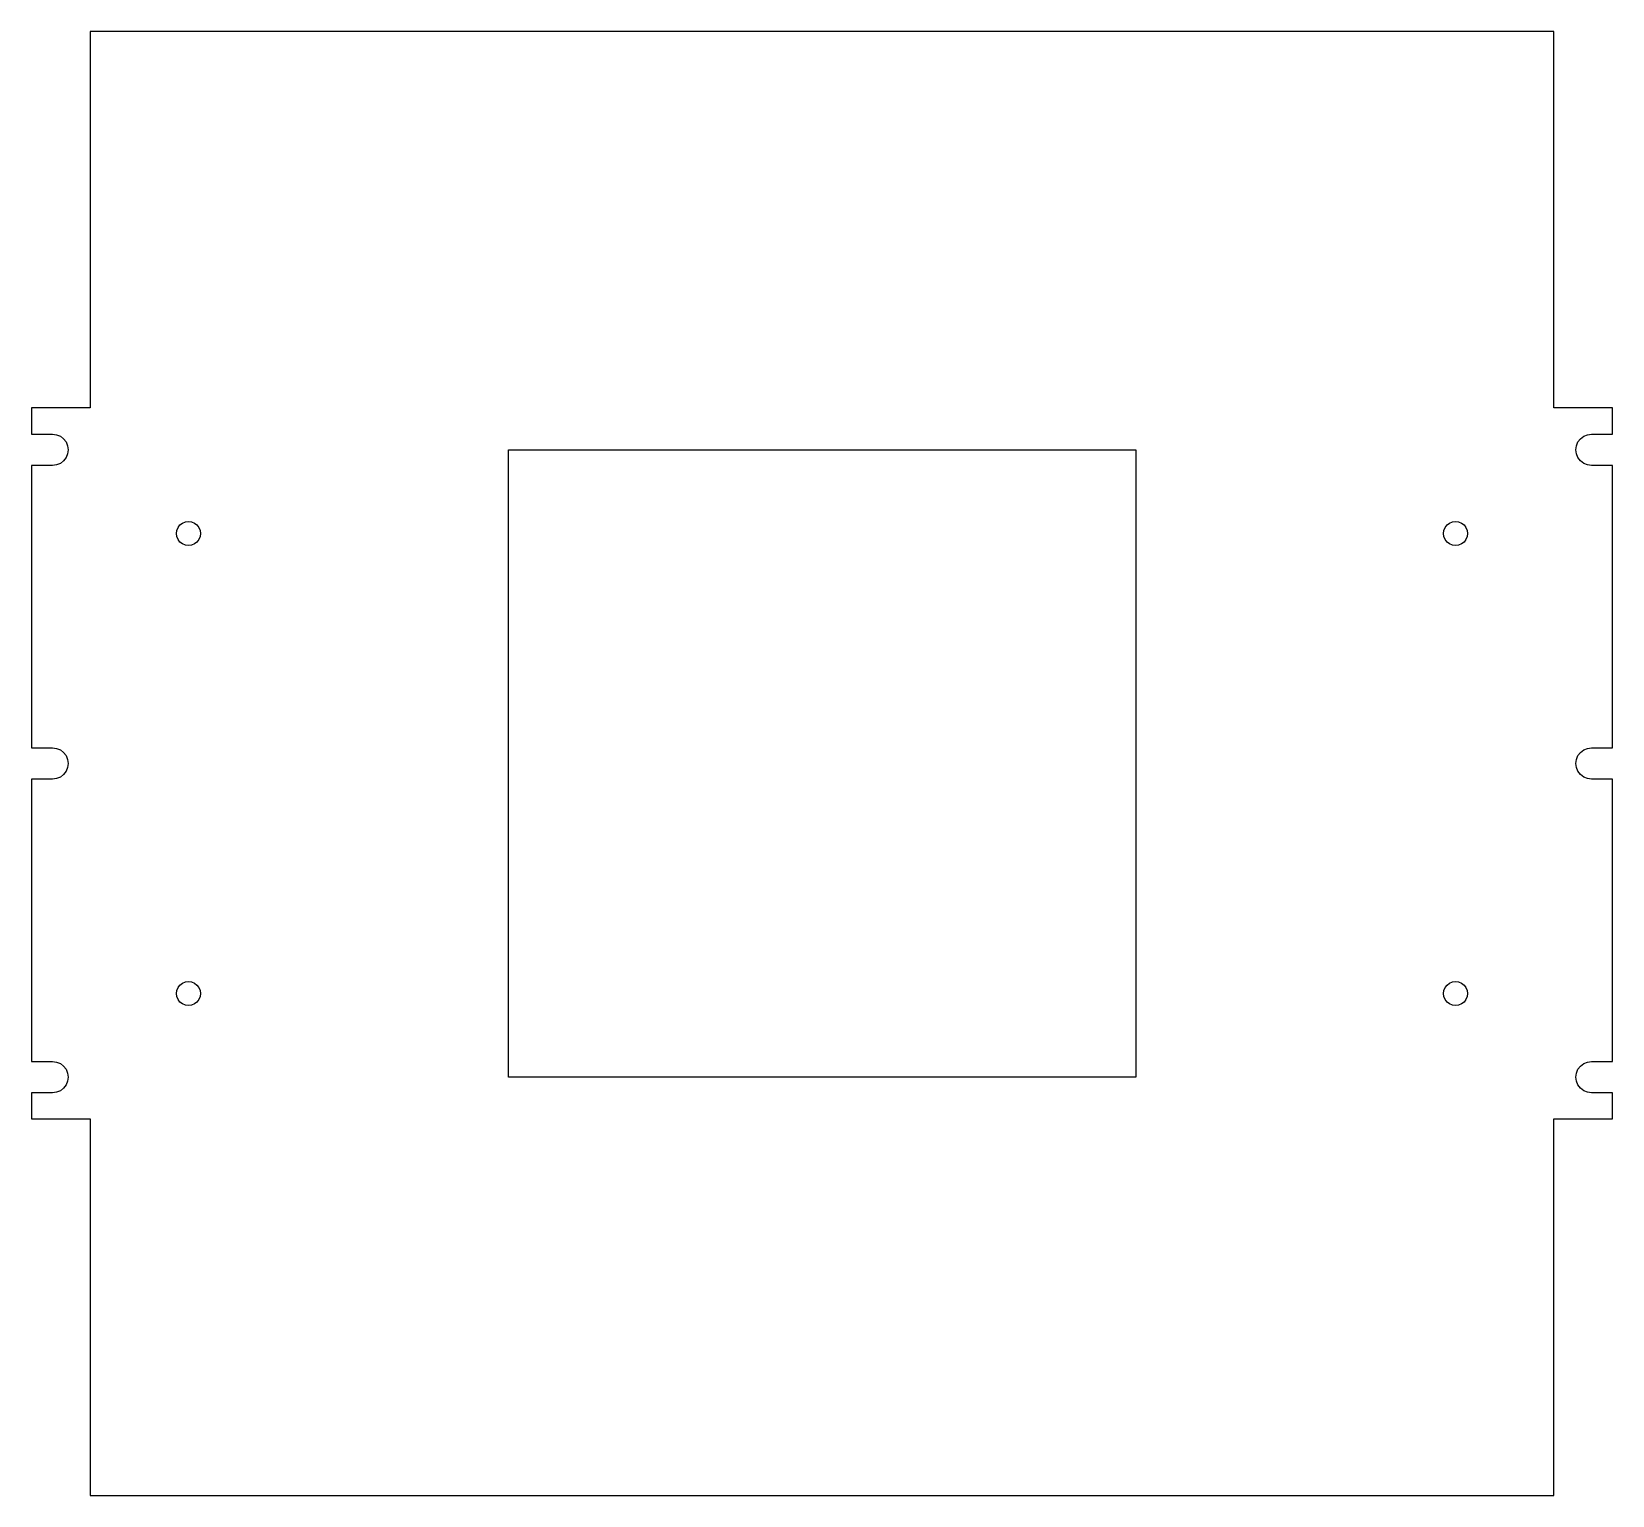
# Model space of a CAD drawing. Header units: metres. Extents: x -109 to 43, y -1154 to -1014.
import ezdxf

# ---------------------------------------------------------------- set-up
doc = ezdxf.new("R2010")
doc.units = ezdxf.units.M

msp = doc.modelspace()

# ---------------------------------------------------------------- linework, layer by layer
at = {"layer": 'Layer0'}
for points in [[(-108.57, -1050.03, 0), (-108.57, -1052.53, 0), (-106.57, -1052.53, 0), (-106.19, -1052.59, 0), (-105.82, -1052.74, 0), (-105.51, -1052.97, 0), (-105.28, -1053.28, 0), (-105.13, -1053.65, 0), (-105.07, -1054.03, 0), (-105.13, -1054.42, 0), (-105.28, -1054.78, 0), (-105.51, -1055.09, 0), (-105.82, -1055.33, 0), (-106.19, -1055.48, 0), (-106.57, -1055.53, 0), (-108.57, -1055.53, 0), (-108.57, -1082.53, 0), (-106.57, -1082.53, 0), (-106.19, -1082.59, 0), (-105.82, -1082.74, 0), (-105.51, -1082.97, 0), (-105.28, -1083.28, 0), (-105.13, -1083.65, 0), (-105.07, -1084.03, 0), (-105.13, -1084.42, 0), (-105.28, -1084.78, 0), (-105.51, -1085.09, 0), (-105.82, -1085.33, 0), (-106.19, -1085.48, 0), (-106.57, -1085.53, 0), (-108.57, -1085.53, 0), (-108.57, -1112.53, 0), (-106.57, -1112.53, 0), (-106.19, -1112.59, 0), (-105.82, -1112.74, 0), (-105.51, -1112.97, 0), (-105.28, -1113.28, 0), (-105.13, -1113.65, 0), (-105.07, -1114.03, 0), (-105.13, -1114.42, 0), (-105.28, -1114.78, 0), (-105.51, -1115.09, 0), (-105.82, -1115.33, 0), (-106.19, -1115.48, 0), (-106.57, -1115.53, 0), (-108.57, -1115.53, 0), (-108.57, -1118.03, 0), (-102.97, -1118.03, 0), (-102.97, -1154.03, 0), (37.03, -1154.03, 0), (37.03, -1118.03, 0), (42.63, -1118.03, 0), (42.63, -1115.53, 0), (40.63, -1115.53, 0), (40.24, -1115.48, 0), (39.88, -1115.33, 0), (39.57, -1115.09, 0), (39.33, -1114.78, 0), (39.18, -1114.42, 0), (39.13, -1114.03, 0), (39.18, -1113.65, 0), (39.33, -1113.28, 0), (39.57, -1112.97, 0), (39.88, -1112.74, 0), (40.24, -1112.59, 0), (40.63, -1112.53, 0), (42.63, -1112.53, 0), (42.63, -1085.53, 0), (40.63, -1085.53, 0), (40.24, -1085.48, 0), (39.88, -1085.33, 0), (39.57, -1085.09, 0), (39.33, -1084.78, 0), (39.18, -1084.42, 0), (39.13, -1084.03, 0), (39.18, -1083.65, 0), (39.33, -1083.28, 0), (39.57, -1082.97, 0), (39.88, -1082.74, 0), (40.24, -1082.59, 0), (40.63, -1082.53, 0), (42.63, -1082.53, 0), (42.63, -1055.53, 0), (40.63, -1055.53, 0), (40.24, -1055.48, 0), (39.88, -1055.33, 0), (39.57, -1055.09, 0), (39.33, -1054.78, 0), (39.18, -1054.42, 0), (39.13, -1054.03, 0), (39.18, -1053.65, 0), (39.33, -1053.28, 0), (39.57, -1052.97, 0), (39.88, -1052.74, 0), (40.24, -1052.59, 0), (40.63, -1052.53, 0), (42.63, -1052.53, 0), (42.63, -1050.03, 0), (37.03, -1050.03, 0), (37.03, -1014.03, 0), (-102.97, -1014.03, 0), (-102.97, -1050.03, 0), (-108.57, -1050.03, 0)], [(-62.97, -1054.03, 0), (-2.97, -1054.03, 0), (-2.97, -1114.03, 0), (-62.97, -1114.03, 0), (-62.97, -1054.03, 0)], [(-92.58, -1061.46, 0), (-92.46, -1061.74, 0), (-92.42, -1062.03, 0), (-92.46, -1062.33, 0), (-92.58, -1062.61, 0), (-92.76, -1062.85, 0), (-93, -1063.03, 0), (-93.28, -1063.15, 0), (-93.57, -1063.18, 0), (-93.87, -1063.15, 0), (-94.15, -1063.03, 0), (-94.39, -1062.85, 0), (-94.57, -1062.61, 0), (-94.69, -1062.33, 0), (-94.72, -1062.03, 0), (-94.69, -1061.74, 0), (-94.57, -1061.46, 0), (-94.39, -1061.22, 0), (-94.15, -1061.04, 0), (-93.87, -1060.92, 0), (-93.57, -1060.88, 0), (-93.28, -1060.92, 0), (-93, -1061.04, 0), (-92.76, -1061.22, 0), (-92.58, -1061.46, 0)], [(26.51, -1062.33, 0), (26.48, -1062.03, 0), (26.51, -1061.74, 0), (26.63, -1061.46, 0), (26.81, -1061.22, 0), (27.05, -1061.04, 0), (27.33, -1060.92, 0), (27.63, -1060.88, 0), (27.92, -1060.92, 0), (28.2, -1061.04, 0), (28.44, -1061.22, 0), (28.62, -1061.46, 0), (28.74, -1061.74, 0), (28.78, -1062.03, 0), (28.74, -1062.33, 0), (28.62, -1062.61, 0), (28.44, -1062.85, 0), (28.2, -1063.03, 0), (27.92, -1063.15, 0), (27.63, -1063.18, 0), (27.33, -1063.15, 0), (27.05, -1063.03, 0), (26.81, -1062.85, 0), (26.63, -1062.61, 0), (26.51, -1062.33, 0)], [(-92.46, -1105.74, 0), (-92.42, -1106.03, 0), (-92.46, -1106.33, 0), (-92.58, -1106.61, 0), (-92.76, -1106.85, 0), (-93, -1107.03, 0), (-93.28, -1107.15, 0), (-93.57, -1107.18, 0), (-93.87, -1107.15, 0), (-94.15, -1107.03, 0), (-94.39, -1106.85, 0), (-94.57, -1106.61, 0), (-94.69, -1106.33, 0), (-94.72, -1106.03, 0), (-94.69, -1105.74, 0), (-94.57, -1105.46, 0), (-94.39, -1105.22, 0), (-94.15, -1105.04, 0), (-93.87, -1104.92, 0), (-93.57, -1104.88, 0), (-93.28, -1104.92, 0), (-93, -1105.04, 0), (-92.76, -1105.22, 0), (-92.58, -1105.46, 0), (-92.46, -1105.74, 0)], [(26.63, -1106.61, 0), (26.51, -1106.33, 0), (26.48, -1106.03, 0), (26.51, -1105.74, 0), (26.63, -1105.46, 0), (26.81, -1105.22, 0), (27.05, -1105.04, 0), (27.33, -1104.92, 0), (27.63, -1104.88, 0), (27.92, -1104.92, 0), (28.2, -1105.04, 0), (28.44, -1105.22, 0), (28.62, -1105.46, 0), (28.74, -1105.74, 0), (28.78, -1106.03, 0), (28.74, -1106.33, 0), (28.62, -1106.61, 0), (28.44, -1106.85, 0), (28.2, -1107.03, 0), (27.92, -1107.15, 0), (27.63, -1107.18, 0), (27.33, -1107.15, 0), (27.05, -1107.03, 0), (26.81, -1106.85, 0), (26.63, -1106.61, 0)]]:
    msp.add_polyline3d(points, dxfattribs=at)

doc.saveas('drawing.dxf')
